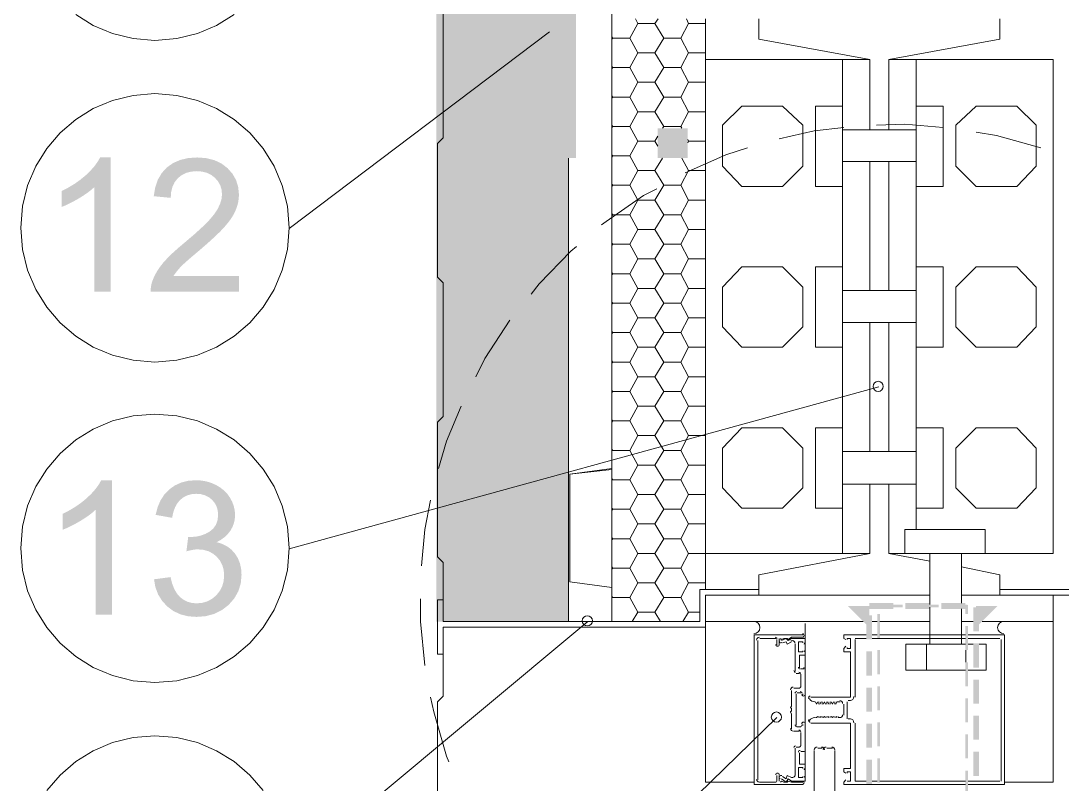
# Model space of a CAD drawing. Header units: millimetres. Extents: x 0 to 5940, y 0 to 8400.
# Drawn here: x 4492.7 to 4882.2, y 7510.9 to 7796.2 of the extents above; entities that cross this region are included whole.
import ezdxf

# ---------------------------------------------------------------- set-up
doc = ezdxf.new("R2010")
doc.units = ezdxf.units.MM
doc.header["$LTSCALE"] = 20
for name, color, linetype in [('1-CORTE-LINEAS', 7, 'Continuous'), ('1-CORTE-RELLENOS', 9, 'Continuous'), ('1-CORTE-ROJO', 1, 'Continuous')]:
    doc.layers.add(name, color=color, linetype=linetype)

msp = doc.modelspace()

# ---------------------------------------------------------------- hatches: boundary and pattern name
at = {"layer": '1-CORTE-RELLENOS'}
h = msp.add_hatch(color=51, dxfattribs=at)
h.dxf.hatch_style = 1
h.paths.add_polyline_path([(4697.58, 8125.49), (4697.58, 7571.7), (4648.05, 7571.7), (4648.05, 8125.49)])
h = msp.add_hatch(color=7, dxfattribs=at)
h.dxf.hatch_style = 1
h.paths.add_polyline_path([(4526.33, 7694.96), (4520.21, 7694.96), (4520.21, 7734.09), (4518.99, 7733.02), (4517.61, 7731.96), (4516.07, 7730.9), (4514.37, 7729.85), (4512.62, 7728.86), (4510.96, 7728), (4509.39, 7727.26), (4507.92, 7726.65), (4507.92, 7732.61), (4510.4, 7733.88), (4512.73, 7735.27), (4514.89, 7736.8), (4516.9, 7738.45), (4518.69, 7740.17), (4520.19, 7741.86), (4521.41, 7743.53), (4522.36, 7745.17), (4526.33, 7745.17)])
h = msp.add_hatch(color=7, dxfattribs=at)
h.dxf.hatch_style = 1
h.paths.add_polyline_path([(4574.32, 7700.86), (4574.32, 7694.96), (4541.25, 7694.96), (4541.27, 7696.05), (4541.4, 7697.12), (4541.63, 7698.17), (4541.97, 7699.2), (4542.69, 7700.9), (4543.6, 7702.57), (4544.7, 7704.23), (4545.99, 7705.87), (4547.55, 7707.56), (4549.4, 7709.38), (4551.57, 7711.34), (4554.04, 7713.42), (4557.78, 7716.6), (4560.87, 7719.43), (4563.3, 7721.9), (4565.06, 7724.01), (4566.31, 7725.93), (4567.21, 7727.81), (4567.75, 7729.63), (4567.93, 7731.39), (4567.76, 7733.16), (4567.27, 7734.78), (4566.44, 7736.25), (4565.28, 7737.57), (4563.88, 7738.65), (4562.29, 7739.43), (4560.49, 7739.89), (4558.5, 7740.05), (4556.4, 7739.88), (4554.51, 7739.39), (4552.84, 7738.56), (4551.39, 7737.4), (4550.23, 7735.95), (4549.41, 7734.24), (4548.91, 7732.28), (4548.75, 7730.07), (4542.41, 7730.68), (4542.96, 7733.99), (4543.96, 7736.89), (4545.41, 7739.37), (4547.31, 7741.43), (4549.61, 7743.06), (4552.27, 7744.23), (4555.29, 7744.94), (4558.67, 7745.17), (4562.06, 7744.92), (4565.08, 7744.16), (4567.74, 7742.91), (4570.02, 7741.15), (4571.88, 7739.04), (4573.2, 7736.7), (4574, 7734.11), (4574.27, 7731.28), (4574.19, 7729.77), (4573.95, 7728.28), (4573.55, 7726.8), (4573, 7725.33), (4572.29, 7723.87), (4571.37, 7722.38), (4570.25, 7720.84), (4568.92, 7719.27), (4567.28, 7717.51), (4565.16, 7715.46), (4562.56, 7713.11), (4559.5, 7710.45), (4556.96, 7708.32), (4554.93, 7706.56), (4553.4, 7705.18), (4552.38, 7704.16), (4551.64, 7703.34), (4550.96, 7702.51), (4550.34, 7701.68), (4549.79, 7700.86)])
h = msp.add_hatch(color=7, dxfattribs=at)
h.dxf.hatch_style = 1
h.paths.add_polyline_path([(4526.75, 7574.31), (4520.63, 7574.31), (4520.63, 7613.45), (4519.42, 7612.37), (4518.04, 7611.31), (4516.5, 7610.25), (4514.79, 7609.2), (4513.04, 7608.21), (4511.38, 7607.35), (4509.81, 7606.61), (4508.34, 7606), (4508.34, 7611.96), (4510.82, 7613.23), (4513.15, 7614.63), (4515.32, 7616.15), (4517.33, 7617.8), (4519.11, 7619.52), (4520.61, 7621.21), (4521.84, 7622.88), (4522.78, 7624.52), (4526.75, 7624.52)])
h = msp.add_hatch(color=7, dxfattribs=at)
h.dxf.hatch_style = 1
h.paths.add_polyline_path([(4542.5, 7587.48), (4548.67, 7588.31), (4549.29, 7585.9), (4550.09, 7583.84), (4551.08, 7582.15), (4552.26, 7580.81), (4553.59, 7579.8), (4555.06, 7579.08), (4556.68, 7578.64), (4558.43, 7578.5), (4560.52, 7578.68), (4562.44, 7579.24), (4564.19, 7580.17), (4565.76, 7581.47), (4567.06, 7583.07), (4567.99, 7584.84), (4568.55, 7586.79), (4568.74, 7588.92), (4568.57, 7590.94), (4568.05, 7592.78), (4567.19, 7594.44), (4565.98, 7595.92), (4564.5, 7597.12), (4562.84, 7597.98), (4560.98, 7598.5), (4558.93, 7598.67), (4558.01, 7598.63), (4556.99, 7598.49), (4555.86, 7598.27), (4554.63, 7597.96), (4555.29, 7603.36), (4555.58, 7603.33), (4555.84, 7603.31), (4556.07, 7603.31), (4556.28, 7603.3), (4558.19, 7603.43), (4560, 7603.81), (4561.72, 7604.45), (4563.34, 7605.34), (4564.71, 7606.49), (4565.69, 7607.93), (4566.28, 7609.64), (4566.48, 7611.63), (4566.33, 7613.26), (4565.9, 7614.74), (4565.18, 7616.07), (4564.16, 7617.25), (4562.95, 7618.21), (4561.57, 7618.9), (4560.03, 7619.31), (4558.32, 7619.45), (4556.6, 7619.31), (4555.02, 7618.89), (4553.59, 7618.18), (4552.31, 7617.19), (4551.23, 7615.92), (4550.37, 7614.38), (4549.72, 7612.56), (4549.28, 7610.47), (4543.11, 7611.57), (4543.86, 7614.48), (4544.97, 7617.04), (4546.42, 7619.25), (4548.23, 7621.11), (4550.36, 7622.6), (4552.72, 7623.67), (4555.32, 7624.31), (4558.15, 7624.52), (4560.15, 7624.41), (4562.06, 7624.08), (4563.9, 7623.53), (4565.65, 7622.76), (4567.28, 7621.79), (4568.71, 7620.67), (4569.93, 7619.4), (4570.94, 7617.96), (4571.76, 7616.42), (4572.34, 7614.83), (4572.7, 7613.2), (4572.82, 7611.52), (4572.71, 7609.92), (4572.37, 7608.41), (4571.82, 7606.98), (4571.05, 7605.62), (4570.07, 7604.36), (4568.88, 7603.23), (4567.5, 7602.24), (4565.93, 7601.37), (4568, 7600.74), (4569.83, 7599.81), (4571.42, 7598.61), (4572.76, 7597.13), (4573.85, 7595.42), (4574.62, 7593.51), (4575.09, 7591.4), (4575.24, 7589.08), (4574.94, 7585.92), (4574.04, 7583.01), (4572.54, 7580.36), (4570.45, 7577.95), (4567.91, 7575.97), (4565.05, 7574.56), (4561.87, 7573.71), (4558.38, 7573.43), (4555.23, 7573.67), (4552.36, 7574.4), (4549.77, 7575.62), (4547.46, 7577.34), (4545.52, 7579.44), (4544.04, 7581.83), (4543.03, 7584.51)])
h = msp.add_hatch(color=7, dxfattribs=at)
h.dxf.hatch_style = 1
h.paths.add_polyline_path([(4809.98, 7577.51), (4801.98, 7577.51), (4809.98, 7569.51)])
h = msp.add_hatch(color=7, dxfattribs=at)
h.dxf.hatch_style = 1
h.paths.add_polyline_path([(4818.98, 7577.01), (4813.48, 7577.01), (4813.48, 7578.01), (4818.98, 7578.01), (4818.98, 7578.61), (4809.98, 7578.61), (4809.98, 7577.51), (4809.98, 7576.41), (4818.98, 7576.41)])
h = msp.add_hatch(color=7, dxfattribs=at)
h.dxf.hatch_style = 1
h.paths.add_polyline_path([(4813.48, 7578.01), (4813.48, 7577.01), (4822.48, 7577.01), (4822.48, 7578.01)])
h = msp.add_hatch(color=7, dxfattribs=at)
h.dxf.hatch_style = 1
h.paths.add_polyline_path([(4826.98, 7577.01), (4826.98, 7578.01), (4832.48, 7578.01), (4832.48, 7578.61), (4823.48, 7578.61), (4823.48, 7576.41), (4832.48, 7576.41), (4832.48, 7577.01)])
h = msp.add_hatch(color=7, dxfattribs=at)
h.dxf.hatch_style = 1
h.paths.add_polyline_path([(4826.98, 7577.01), (4835.98, 7577.01), (4835.98, 7578.01), (4826.98, 7578.01)])
h = msp.add_hatch(color=7, dxfattribs=at)
h.dxf.hatch_style = 1
h.paths.add_polyline_path([(4845.98, 7577.01), (4840.48, 7577.01), (4840.48, 7578.01), (4845.98, 7578.01), (4845.98, 7578.61), (4836.98, 7578.61), (4836.98, 7576.41), (4845.98, 7576.41)])
h = msp.add_hatch(color=7, dxfattribs=at)
h.dxf.hatch_style = 1
h.paths.add_polyline_path([(4846.98, 7577.51), (4846.95, 7577.72), (4846.85, 7577.88), (4846.69, 7577.97), (4846.48, 7578.01), (4840.48, 7578.01), (4840.48, 7577.01), (4845.98, 7577.01), (4845.98, 7574.51), (4846.98, 7574.51)])
h = msp.add_hatch(color=7, dxfattribs=at)
h.dxf.hatch_style = 1
h.paths.add_polyline_path([(4851.08, 7570.61), (4849.98, 7569.51), (4849.98, 7577.01), (4848.88, 7577.01), (4848.88, 7568.01), (4851.08, 7568.01)])
h = msp.add_hatch(color=7, dxfattribs=at)
h.dxf.hatch_style = 1
h.paths.add_polyline_path([(4849.98, 7577.51), (4857.98, 7577.51), (4849.98, 7569.51)])
h = msp.add_hatch(color=7, dxfattribs=at)
h.dxf.hatch_style = 1
h.paths.add_polyline_path([(4809.98, 7569.51), (4808.88, 7570.61), (4808.88, 7565.01), (4811.08, 7565.01), (4811.08, 7574.01), (4809.98, 7574.01)])
h = msp.add_hatch(color=7, dxfattribs=at)
h.dxf.hatch_style = 1
h.paths.add_polyline_path([(4813.98, 7565.51), (4813.98, 7574.51), (4812.98, 7574.51), (4812.98, 7565.51)])
h = msp.add_hatch(color=7, dxfattribs=at)
h.dxf.hatch_style = 1
h.paths.add_polyline_path([(4845.98, 7570.01), (4845.98, 7561.01), (4846.98, 7561.01), (4846.98, 7570.01)])
h = msp.add_hatch(color=7, dxfattribs=at)
h.dxf.hatch_style = 1
h.paths.add_polyline_path([(4851.08, 7563.51), (4848.88, 7563.51), (4848.88, 7554.51), (4851.08, 7554.51)])
h = msp.add_hatch(color=7, dxfattribs=at)
h.dxf.hatch_style = 1
h.paths.add_polyline_path([(4808.88, 7560.51), (4808.88, 7551.51), (4811.08, 7551.51), (4811.08, 7560.51)])
h = msp.add_hatch(color=7, dxfattribs=at)
h.dxf.hatch_style = 1
h.paths.add_polyline_path([(4812.98, 7552.01), (4813.98, 7552.01), (4813.98, 7561.01), (4812.98, 7561.01)])
h = msp.add_hatch(color=7, dxfattribs=at)
h.dxf.hatch_style = 1
h.paths.add_polyline_path([(4846.98, 7556.51), (4845.98, 7556.51), (4845.98, 7547.51), (4846.98, 7547.51)])
h = msp.add_hatch(color=7, dxfattribs=at)
h.dxf.hatch_style = 1
h.paths.add_polyline_path([(4851.08, 7541.01), (4851.08, 7550.01), (4848.88, 7550.01), (4848.88, 7541.01)])
h = msp.add_hatch(color=7, dxfattribs=at)
h.dxf.hatch_style = 1
h.paths.add_polyline_path([(4808.88, 7538.01), (4811.08, 7538.01), (4811.08, 7547.01), (4808.88, 7547.01)])
h = msp.add_hatch(color=7, dxfattribs=at)
h.dxf.hatch_style = 1
h.paths.add_polyline_path([(4813.98, 7538.51), (4813.98, 7547.51), (4812.98, 7547.51), (4812.98, 7538.51)])
h = msp.add_hatch(color=7, dxfattribs=at)
h.dxf.hatch_style = 1
h.paths.add_polyline_path([(4845.98, 7543.01), (4845.98, 7534.01), (4846.98, 7534.01), (4846.98, 7543.01)])
h = msp.add_hatch(color=7, dxfattribs=at)
h.dxf.hatch_style = 1
h.paths.add_polyline_path([(4851.08, 7536.51), (4848.88, 7536.51), (4848.88, 7527.51), (4851.08, 7527.51)])
h = msp.add_hatch(color=7, dxfattribs=at)
h.dxf.hatch_style = 1
h.paths.add_polyline_path([(4808.88, 7524.51), (4811.08, 7524.51), (4811.08, 7533.51), (4808.88, 7533.51)])
h = msp.add_hatch(color=7, dxfattribs=at)
h.dxf.hatch_style = 1
h.paths.add_polyline_path([(4813.98, 7525.01), (4813.98, 7534.01), (4812.98, 7534.01), (4812.98, 7525.01)])
h = msp.add_hatch(color=7, dxfattribs=at)
h.dxf.hatch_style = 1
h.paths.add_polyline_path([(4845.98, 7529.51), (4845.98, 7520.51), (4846.98, 7520.51), (4846.98, 7529.51)])
h = msp.add_hatch(color=7, dxfattribs=at)
h.dxf.hatch_style = 1
h.paths.add_polyline_path([(4851.08, 7523.01), (4848.88, 7523.01), (4848.88, 7514.01), (4851.08, 7514.01)])
h = msp.add_hatch(color=7, dxfattribs=at)
h.dxf.hatch_style = 1
h.paths.add_polyline_path([(4808.88, 7520.01), (4808.88, 7511.01), (4811.08, 7511.01), (4811.08, 7520.01)])
h = msp.add_hatch(color=7, dxfattribs=at)
h.dxf.hatch_style = 1
h.paths.add_polyline_path([(4812.98, 7511.51), (4813.98, 7511.51), (4813.98, 7520.51), (4812.98, 7520.51)])
h = msp.add_hatch(color=7, dxfattribs=at)
h.dxf.hatch_style = 1
h.paths.add_polyline_path([(4846.98, 7516.01), (4845.98, 7516.01), (4845.98, 7507.01), (4846.98, 7507.01)])
at = {"layer": '1-CORTE-ROJO'}
h = msp.add_hatch(color=1, dxfattribs=at)
h.dxf.hatch_style = 1
h.paths.add_polyline_path([(4700.31, 7744.91), (4690.44, 7744.91), (4690.44, 7807.53), (4688.53, 7805.82), (4686.35, 7804.12), (4683.88, 7802.43), (4681.13, 7800.75), (4678.33, 7799.17), (4675.68, 7797.79), (4673.17, 7796.63), (4670.82, 7795.68), (4670.82, 7805.16), (4674.79, 7807.21), (4678.52, 7809.47), (4681.99, 7811.93), (4685.2, 7814.58), (4688.06, 7817.32), (4690.48, 7820.01), (4692.44, 7822.66), (4693.97, 7825.28), (4700.31, 7825.28)])
h = msp.add_hatch(color=1, dxfattribs=at)
h.dxf.hatch_style = 1
h.paths.add_polyline_path([(4730.93, 7756.1), (4742.12, 7756.1), (4742.12, 7744.91), (4730.93, 7744.91)])

# ---------------------------------------------------------------- linework, layer by layer
at = {"layer": '1-CORTE-LINEAS', "color": 7, "lineweight": 15}
for p, q in [((4713.67, 7571.76), (4713.67, 7957.85)), ((4748.81, 7781.75), (4748.81, 7796.97)), ((4768.7, 7789.37), (4768.7, 7796.97)), ((4858.88, 7789.37), (4858.88, 7796.97)), ((4593.03, 7718.66), (4690.44, 7792.15)), ((4768.7, 7789.37), (4810.19, 7781.75)), ((4858.88, 7789.37), (4817.38, 7781.75)), ((4810.19, 7781.75), (4810.19, 7755.5)), ((4817.38, 7781.75), (4817.38, 7755.5)), ((4827.54, 7755.5), (4800.03, 7755.5)), ((4697.58, 7571.76), (4697.58, 7744.91)), ((4827.54, 7743.64), (4800.03, 7743.64)), ((4810.19, 7743.64), (4810.19, 7695.39)), ((4817.38, 7743.64), (4817.38, 7695.39)), ((4827.54, 7695.39), (4800.03, 7695.39)), ((4827.54, 7683.54), (4800.03, 7683.54)), ((4810.19, 7683.54), (4810.19, 7635.26)), ((4817.38, 7683.54), (4817.38, 7635.26)), ((4593.03, 7598.87), (4813.58, 7659.39)), ((4827.54, 7635.26), (4800.03, 7635.26)), ((4827.54, 7623), (4800.03, 7623)), ((4810.19, 7623), (4810.19, 7597.17)), ((4817.38, 7623), (4817.38, 7597.17)), ((4748.81, 7597.17), (4748.81, 7583.63)), ((4768.7, 7589.13), (4810.19, 7597.17)), ((4832.62, 7594.21), (4817.38, 7597.17)), ((4832.62, 7578.01), (4832.62, 7597.17)), ((4844.48, 7578.61), (4844.48, 7597.17)), ((4858.88, 7589.13), (4844.48, 7592.09)), ((4768.7, 7589.13), (4768.7, 7581.51)), ((4858.88, 7589.13), (4858.88, 7581.51)), ((4713.67, 7584.47), (4713.67, 7571.76)), ((4748.81, 7581.51), (4832.62, 7581.51)), ((4748.81, 7581.51), (4748.81, 7569.65)), ((4844.48, 7581.51), (4886.81, 7581.51)), ((4832.62, 7563.3), (4832.62, 7577.01)), ((4844.48, 7563.3), (4844.48, 7576.41)), ((4593.03, 7478.64), (4704.78, 7571.76)), ((4650.59, 7571.76), (4697.58, 7571.76)), ((4697.58, 7571.76), (4746.69, 7571.76)), ((4748.81, 7571.76), (4807.72, 7571.76)), ((4811.08, 7571.76), (4812.98, 7571.76)), ((4813.98, 7571.76), (4832.62, 7571.76)), ((4844.48, 7571.76), (4848.88, 7571.76)), ((4650.59, 7569.65), (4748.81, 7569.65)), ((4845.98, 7563.3), (4823.74, 7563.3)), ((4831.36, 7553.56), (4831.36, 7563.3)), ((4846.17, 7556.51), (4846.17, 7561.01)), ((4848.88, 7563.3), (4846.98, 7563.3)), ((4853.79, 7563.3), (4851.08, 7563.3)), ((4593.03, 7358.83), (4775.48, 7535.78))]:
    msp.add_line(p, q, dxfattribs=at)
at = {"layer": '1-CORTE-LINEAS', "color": 7, "lineweight": 5}
for p, q in [((4720.44, 7789.78), (4723.4, 7795.29)), ((4723.4, 7795.29), (4722.56, 7796.97)), ((4723.4, 7795.29), (4729.75, 7795.29)), ((4729.75, 7795.29), (4731.02, 7796.97)), ((4733.14, 7789.78), (4729.75, 7795.29)), ((4739.5, 7789.78), (4742.46, 7795.29)), ((4742.46, 7795.29), (4741.61, 7796.97)), ((4742.46, 7795.29), (4748.81, 7795.29)), ((4714.09, 7789.78), (4713.67, 7790.21)), ((4713.67, 7789.37), (4714.09, 7789.78)), ((4714.09, 7789.78), (4720.44, 7789.78)), ((4723.4, 7784.28), (4720.44, 7789.78)), ((4729.75, 7784.28), (4733.14, 7789.78)), ((4733.14, 7789.78), (4739.5, 7789.78)), ((4742.46, 7784.28), (4739.5, 7789.78)), ((4720.44, 7778.78), (4723.4, 7784.28)), ((4723.4, 7784.28), (4729.75, 7784.28)), ((4733.14, 7778.78), (4729.75, 7784.28)), ((4739.5, 7778.78), (4742.46, 7784.28)), ((4742.46, 7784.28), (4748.81, 7784.28)), ((4800.03, 7781.75), (4800.03, 7597.17)), ((4827.54, 7781.75), (4827.54, 7606.06)), ((4714.09, 7778.78), (4713.67, 7779.2)), ((4713.67, 7778.36), (4714.09, 7778.78)), ((4714.09, 7778.78), (4720.44, 7778.78)), ((4723.4, 7773.27), (4720.44, 7778.78)), ((4729.75, 7773.27), (4733.14, 7778.78)), ((4733.14, 7778.78), (4739.5, 7778.78)), ((4742.46, 7773.27), (4739.5, 7778.78)), ((4720.44, 7767.77), (4723.4, 7773.27)), ((4723.4, 7773.27), (4729.75, 7773.27)), ((4733.14, 7767.77), (4729.75, 7773.27)), ((4739.5, 7767.77), (4742.46, 7773.27)), ((4742.46, 7773.27), (4748.81, 7773.27)), ((4714.09, 7767.77), (4713.67, 7768.2)), ((4713.67, 7767.35), (4714.09, 7767.77)), ((4714.09, 7767.77), (4720.44, 7767.77)), ((4723.4, 7762.26), (4720.44, 7767.77)), ((4729.75, 7762.26), (4733.14, 7767.77)), ((4733.14, 7767.77), (4739.5, 7767.77)), ((4742.46, 7762.26), (4739.5, 7767.77)), ((4720.44, 7756.76), (4723.4, 7762.26)), ((4723.4, 7762.26), (4729.75, 7762.26)), ((4733.14, 7756.76), (4729.75, 7762.26)), ((4739.5, 7756.76), (4742.46, 7762.26)), ((4742.46, 7762.26), (4748.81, 7762.26)), ((4714.09, 7756.76), (4713.67, 7757.19)), ((4713.67, 7756.34), (4714.09, 7756.76)), ((4714.09, 7756.76), (4720.44, 7756.76)), ((4723.4, 7751.27), (4720.44, 7756.76)), ((4732.74, 7756.1), (4733.14, 7756.76)), ((4733.14, 7756.76), (4739.5, 7756.76)), ((4739.85, 7756.1), (4739.5, 7756.76)), ((4720.44, 7745.75), (4723.4, 7751.27)), ((4723.4, 7751.27), (4729.75, 7751.27)), ((4729.75, 7751.27), (4730.93, 7753.17)), ((4730.93, 7749.35), (4729.75, 7751.27)), ((4742.46, 7751.27), (4742.12, 7751.9)), ((4742.12, 7750.63), (4742.46, 7751.27)), ((4742.46, 7751.27), (4748.81, 7751.27)), ((4714.09, 7745.75), (4713.67, 7746.18)), ((4713.67, 7745.34), (4714.09, 7745.75)), ((4714.09, 7745.75), (4720.44, 7745.75)), ((4723.4, 7740.25), (4720.44, 7745.75)), ((4729.75, 7740.25), (4732.63, 7744.91)), ((4742.46, 7740.25), (4739.95, 7744.91)), ((4720.44, 7734.76), (4723.4, 7740.25)), ((4723.4, 7740.25), (4729.75, 7740.25)), ((4733.14, 7734.76), (4729.75, 7740.25)), ((4739.5, 7734.76), (4742.46, 7740.25)), ((4742.46, 7740.25), (4748.81, 7740.25)), ((4714.09, 7734.76), (4713.67, 7735.17)), ((4713.67, 7734.33), (4714.09, 7734.76)), ((4714.09, 7734.76), (4720.44, 7734.76)), ((4723.4, 7729.24), (4720.44, 7734.76)), ((4729.75, 7729.24), (4733.14, 7734.76)), ((4733.14, 7734.76), (4739.5, 7734.76)), ((4742.46, 7729.24), (4739.5, 7734.76)), ((4720.44, 7723.75), (4723.4, 7729.24)), ((4723.4, 7729.24), (4729.75, 7729.24)), ((4733.14, 7723.75), (4729.75, 7729.24)), ((4739.5, 7723.75), (4742.46, 7729.24)), ((4742.46, 7729.24), (4748.81, 7729.24)), ((4714.09, 7723.75), (4713.67, 7724.17)), ((4713.67, 7723.32), (4714.09, 7723.75)), ((4714.09, 7723.75), (4720.44, 7723.75)), ((4723.4, 7718.25), (4720.44, 7723.75)), ((4729.75, 7718.25), (4733.14, 7723.75)), ((4733.14, 7723.75), (4739.5, 7723.75)), ((4742.46, 7718.25), (4739.5, 7723.75)), ((4720.44, 7712.74), (4723.4, 7718.25)), ((4723.4, 7718.25), (4729.75, 7718.25)), ((4733.14, 7712.74), (4729.75, 7718.25)), ((4739.5, 7712.74), (4742.46, 7718.25)), ((4742.46, 7718.25), (4748.81, 7718.25)), ((4714.09, 7712.74), (4713.67, 7713.16)), ((4713.67, 7712.31), (4714.09, 7712.74)), ((4714.09, 7712.74), (4720.44, 7712.74)), ((4723.4, 7707.24), (4720.44, 7712.74)), ((4729.75, 7707.24), (4733.14, 7712.74)), ((4733.14, 7712.74), (4739.5, 7712.74)), ((4742.46, 7707.24), (4739.5, 7712.74)), ((4720.44, 7701.73), (4723.4, 7707.24)), ((4723.4, 7707.24), (4729.75, 7707.24)), ((4733.14, 7701.73), (4729.75, 7707.24)), ((4739.5, 7701.73), (4742.46, 7707.24)), ((4742.46, 7707.24), (4748.81, 7707.24)), ((4714.09, 7701.73), (4713.67, 7702.15)), ((4713.67, 7701.31), (4714.09, 7701.73)), ((4714.09, 7701.73), (4720.44, 7701.73)), ((4723.4, 7696.23), (4720.44, 7701.73)), ((4729.75, 7696.23), (4733.14, 7701.73)), ((4733.14, 7701.73), (4739.5, 7701.73)), ((4742.46, 7696.23), (4739.5, 7701.73)), ((4720.44, 7690.73), (4723.4, 7696.23)), ((4723.4, 7696.23), (4729.75, 7696.23)), ((4733.14, 7690.73), (4729.75, 7696.23)), ((4739.5, 7690.73), (4742.46, 7696.23)), ((4742.46, 7696.23), (4748.81, 7696.23)), ((4714.09, 7690.73), (4713.67, 7691.14)), ((4713.67, 7690.3), (4714.09, 7690.73)), ((4714.09, 7690.73), (4720.44, 7690.73)), ((4723.4, 7685.22), (4720.44, 7690.73)), ((4729.75, 7685.22), (4733.14, 7690.73)), ((4733.14, 7690.73), (4739.5, 7690.73)), ((4742.46, 7685.22), (4739.5, 7690.73)), ((4720.44, 7679.72), (4723.4, 7685.22)), ((4723.4, 7685.22), (4729.75, 7685.22)), ((4733.14, 7679.72), (4729.75, 7685.22)), ((4739.5, 7679.72), (4742.46, 7685.22)), ((4742.46, 7685.22), (4748.81, 7685.22)), ((4714.09, 7679.72), (4713.67, 7680.15)), ((4713.67, 7679.29), (4714.09, 7679.72)), ((4714.09, 7679.72), (4720.44, 7679.72)), ((4723.4, 7674.22), (4720.44, 7679.72)), ((4729.75, 7674.22), (4733.14, 7679.72)), ((4733.14, 7679.72), (4739.5, 7679.72)), ((4742.46, 7674.22), (4739.5, 7679.72)), ((4720.44, 7668.71), (4723.4, 7674.22)), ((4723.4, 7674.22), (4729.75, 7674.22)), ((4733.14, 7668.71), (4729.75, 7674.22)), ((4739.5, 7668.71), (4742.46, 7674.22)), ((4742.46, 7674.22), (4748.81, 7674.22)), ((4714.09, 7668.71), (4713.67, 7669.13)), ((4713.67, 7668.29), (4714.09, 7668.71)), ((4714.09, 7668.71), (4720.44, 7668.71)), ((4723.4, 7663.21), (4720.44, 7668.71)), ((4729.75, 7663.21), (4733.14, 7668.71)), ((4733.14, 7668.71), (4739.5, 7668.71)), ((4742.46, 7663.21), (4739.5, 7668.71)), ((4720.44, 7657.71), (4723.4, 7663.21)), ((4723.4, 7663.21), (4729.75, 7663.21)), ((4733.14, 7657.71), (4729.75, 7663.21)), ((4739.5, 7657.71), (4742.46, 7663.21)), ((4742.46, 7663.21), (4748.81, 7663.21)), ((4714.09, 7657.71), (4713.67, 7658.12)), ((4713.67, 7657.28), (4714.09, 7657.71)), ((4714.09, 7657.71), (4720.44, 7657.71)), ((4723.4, 7652.2), (4720.44, 7657.71)), ((4729.75, 7652.2), (4733.14, 7657.71)), ((4733.14, 7657.71), (4739.5, 7657.71)), ((4742.46, 7652.2), (4739.5, 7657.71)), ((4720.44, 7646.7), (4723.4, 7652.2)), ((4723.4, 7652.2), (4729.75, 7652.2)), ((4733.14, 7646.7), (4729.75, 7652.2)), ((4739.5, 7646.7), (4742.46, 7652.2)), ((4742.46, 7652.2), (4748.81, 7652.2)), ((4714.09, 7646.7), (4713.67, 7647.13)), ((4713.67, 7646.27), (4714.09, 7646.7)), ((4714.09, 7646.7), (4720.44, 7646.7)), ((4723.4, 7641.2), (4720.44, 7646.7)), ((4729.75, 7641.2), (4733.14, 7646.7)), ((4733.14, 7646.7), (4739.5, 7646.7)), ((4742.46, 7641.2), (4739.5, 7646.7)), ((4720.44, 7635.69), (4723.4, 7641.2)), ((4723.4, 7641.2), (4729.75, 7641.2)), ((4733.14, 7635.69), (4729.75, 7641.2)), ((4739.5, 7635.69), (4742.46, 7641.2)), ((4742.46, 7641.2), (4748.81, 7641.2)), ((4714.09, 7635.69), (4713.67, 7636.12)), ((4713.67, 7635.69), (4714.09, 7635.69)), ((4714.09, 7635.69), (4720.44, 7635.69)), ((4723.4, 7630.19), (4720.44, 7635.69)), ((4729.75, 7630.19), (4733.14, 7635.69)), ((4733.14, 7635.69), (4739.5, 7635.69)), ((4742.46, 7630.19), (4739.5, 7635.69)), ((4720.44, 7624.68), (4723.4, 7630.19)), ((4723.4, 7630.19), (4729.75, 7630.19)), ((4733.14, 7624.68), (4729.75, 7630.19)), ((4739.5, 7624.68), (4742.46, 7630.19)), ((4742.46, 7630.19), (4748.81, 7630.19)), ((4714.09, 7624.68), (4713.67, 7625.11)), ((4713.67, 7624.68), (4714.09, 7624.68)), ((4714.09, 7624.68), (4720.44, 7624.68)), ((4723.4, 7619.18), (4720.44, 7624.68)), ((4729.75, 7619.18), (4733.14, 7624.68)), ((4733.14, 7624.68), (4739.5, 7624.68)), ((4742.46, 7619.18), (4739.5, 7624.68)), ((4720.44, 7613.68), (4723.4, 7619.18)), ((4723.4, 7619.18), (4729.75, 7619.18)), ((4733.14, 7613.68), (4729.75, 7619.18)), ((4739.5, 7613.68), (4742.46, 7619.18)), ((4742.46, 7619.18), (4748.81, 7619.18)), ((4714.09, 7613.68), (4713.67, 7614.1)), ((4713.67, 7613.26), (4714.09, 7613.68)), ((4714.09, 7613.68), (4720.44, 7613.68)), ((4723.4, 7608.17), (4720.44, 7613.68)), ((4729.75, 7608.17), (4733.14, 7613.68)), ((4733.14, 7613.68), (4739.5, 7613.68)), ((4742.46, 7608.17), (4739.5, 7613.68)), ((4720.44, 7602.67), (4723.4, 7608.17)), ((4723.4, 7608.17), (4729.75, 7608.17)), ((4733.14, 7602.67), (4729.75, 7608.17)), ((4739.5, 7602.67), (4742.46, 7608.17)), ((4742.46, 7608.17), (4748.81, 7608.17)), ((4714.09, 7602.67), (4713.67, 7603.1)), ((4713.67, 7602.25), (4714.09, 7602.67)), ((4714.09, 7602.67), (4720.44, 7602.67)), ((4723.4, 7597.17), (4720.44, 7602.67)), ((4729.75, 7597.17), (4733.14, 7602.67)), ((4733.14, 7602.67), (4739.5, 7602.67)), ((4742.46, 7597.17), (4739.5, 7602.67)), ((4720.44, 7591.66), (4723.4, 7597.17)), ((4723.4, 7597.17), (4729.75, 7597.17)), ((4733.14, 7591.66), (4729.75, 7597.17)), ((4739.5, 7591.66), (4742.46, 7597.17)), ((4742.46, 7597.17), (4748.81, 7597.17)), ((4810.19, 7597.17), (4748.81, 7597.17)), ((4714.09, 7591.66), (4713.67, 7592.09)), ((4713.67, 7591.25), (4714.09, 7591.66)), ((4714.09, 7591.66), (4720.44, 7591.66)), ((4723.4, 7586.16), (4720.44, 7591.66)), ((4729.75, 7586.16), (4733.14, 7591.66)), ((4733.14, 7591.66), (4739.5, 7591.66)), ((4742.46, 7586.16), (4739.5, 7591.66)), ((4720.44, 7580.67), (4723.4, 7586.16)), ((4723.4, 7586.16), (4729.75, 7586.16)), ((4733.14, 7580.67), (4729.75, 7586.16)), ((4739.5, 7580.67), (4742.46, 7586.16)), ((4742.46, 7586.16), (4748.81, 7586.16)), ((4714.09, 7580.67), (4713.67, 7581.08)), ((4713.67, 7580.67), (4714.09, 7580.67)), ((4714.09, 7580.67), (4720.44, 7580.67)), ((4723.4, 7575.15), (4720.44, 7580.67)), ((4729.75, 7575.15), (4733.14, 7580.67)), ((4733.14, 7580.67), (4739.5, 7580.67)), ((4742.46, 7575.15), (4739.5, 7580.67)), ((4721.29, 7571.76), (4723.4, 7575.15)), ((4723.4, 7575.15), (4729.75, 7575.15)), ((4731.88, 7571.76), (4729.75, 7575.15)), ((4740.34, 7571.76), (4742.46, 7575.15)), ((4742.46, 7575.15), (4746.69, 7575.15)), ((4650.59, 7569.65), (4650.59, 7543.83))]:
    msp.add_line(p, q, dxfattribs=at)
at = {"layer": '1-CORTE-LINEAS', "color": 7, "lineweight": 9}
for p, q in [((4755.15, 7757.19), (4762.36, 7764.38)), ((4762.36, 7764.38), (4777.59, 7764.38)), ((4785.21, 7757.19), (4777.59, 7764.38)), ((4842.37, 7757.19), (4849.99, 7764.38)), ((4865.23, 7764.38), (4849.99, 7764.38)), ((4872.42, 7757.19), (4865.23, 7764.38)), ((4755.15, 7741.95), (4755.15, 7757.19)), ((4785.21, 7757.19), (4785.21, 7741.95)), ((4842.37, 7757.19), (4842.37, 7741.95)), ((4872.42, 7741.95), (4872.42, 7757.19)), ((4755.15, 7741.95), (4762.36, 7734.33)), ((4785.21, 7741.95), (4777.59, 7734.33)), ((4842.37, 7741.95), (4849.99, 7734.33)), ((4872.42, 7741.95), (4865.23, 7734.33)), ((4777.59, 7734.33), (4762.36, 7734.33)), ((4849.99, 7734.33), (4865.23, 7734.33)), ((4755.15, 7696.65), (4762.36, 7704.27)), ((4762.36, 7704.27), (4777.59, 7704.27)), ((4785.21, 7696.65), (4777.59, 7704.27)), ((4842.37, 7696.65), (4849.99, 7704.27)), ((4865.23, 7704.27), (4849.99, 7704.27)), ((4872.42, 7696.65), (4865.23, 7704.27)), ((4755.15, 7681.84), (4755.15, 7696.65)), ((4785.21, 7696.65), (4785.21, 7681.84)), ((4842.37, 7696.65), (4842.37, 7681.84)), ((4872.42, 7681.84), (4872.42, 7696.65)), ((4755.15, 7681.84), (4762.36, 7674.22)), ((4785.21, 7681.84), (4777.59, 7674.22)), ((4842.37, 7681.84), (4849.99, 7674.22)), ((4872.42, 7681.84), (4865.23, 7674.22)), ((4777.59, 7674.22), (4762.36, 7674.22)), ((4849.99, 7674.22), (4865.23, 7674.22)), ((4755.15, 7636.54), (4762.36, 7644.16)), ((4777.59, 7644.16), (4762.36, 7644.16)), ((4785.21, 7636.54), (4777.59, 7644.16)), ((4842.37, 7636.54), (4849.99, 7644.16)), ((4849.99, 7644.16), (4865.23, 7644.16)), ((4872.42, 7636.54), (4865.23, 7644.16)), ((4755.15, 7636.54), (4755.15, 7621.72)), ((4785.21, 7621.72), (4785.21, 7636.54)), ((4842.37, 7621.72), (4842.37, 7636.54)), ((4872.42, 7636.54), (4872.42, 7621.72)), ((4755.15, 7621.72), (4762.36, 7614.1)), ((4785.21, 7621.72), (4777.59, 7614.1)), ((4842.37, 7621.72), (4849.99, 7614.1)), ((4872.42, 7621.72), (4865.23, 7614.1)), ((4762.36, 7614.1), (4777.59, 7614.1)), ((4865.23, 7614.1), (4849.99, 7614.1))]:
    msp.add_line(p, q, dxfattribs=at)
at = {"layer": '1-CORTE-LINEAS', "color": 7, "lineweight": 13}
for p, q in [((4786.06, 7570.92), (4786.06, 7512.08)), ((4785.21, 7566.69), (4767, 7566.69)), ((4768.28, 7512.51), (4768.28, 7564.57)), ((4769.12, 7565.42), (4775.05, 7565.42)), ((4775.48, 7565), (4775.48, 7562.87)), ((4776.32, 7562.87), (4776.32, 7565.42)), ((4804.69, 7565.42), (4808.88, 7565.42)), ((4804.69, 7543.4), (4804.69, 7565)), ((4812.98, 7566.69), (4811.08, 7566.69)), ((4811.08, 7565.42), (4845.98, 7565.42)), ((4845.98, 7566.69), (4813.98, 7566.69)), ((4846.98, 7565.42), (4858.88, 7565.42)), ((4859.29, 7565), (4859.29, 7512.08)), ((4782.24, 7563.3), (4782.24, 7553.15)), ((4782.67, 7552.29), (4783.94, 7552.29)), ((4785.63, 7553.99), (4784.37, 7553.99)), ((4784.37, 7551.88), (4784.37, 7547.22)), ((4786.06, 7544.26), (4786.06, 7553.56)), ((4783.94, 7546.79), (4781.83, 7546.79)), ((4782.67, 7532.82), (4782.67, 7544.67)), ((4783.1, 7545.1), (4784.37, 7545.1)), ((4785.21, 7544.67), (4785.21, 7544.26)), ((4790.29, 7540.87), (4789.86, 7541.71)), ((4790.29, 7540.87), (4790.72, 7541.71)), ((4791.15, 7541.71), (4791.15, 7540.87)), ((4791.56, 7540.87), (4791.99, 7541.71)), ((4792.41, 7541.71), (4792.41, 7540.87)), ((4792.83, 7540.87), (4793.25, 7541.71)), ((4793.25, 7541.71), (4793.68, 7540.87)), ((4794.11, 7540.87), (4794.11, 7541.71)), ((4794.52, 7541.71), (4794.95, 7540.87)), ((4795.38, 7540.87), (4795.38, 7541.71)), ((4795.79, 7541.71), (4796.22, 7540.87)), ((4796.22, 7540.87), (4796.64, 7541.71)), ((4797.07, 7541.71), (4797.07, 7540.87)), ((4800.45, 7540.87), (4800.45, 7536.64)), ((4801.73, 7535.37), (4801.73, 7541.71)), ((4802.14, 7542.14), (4803, 7542.14)), ((4791.15, 7535.78), (4791.15, 7536.21)), ((4791.56, 7535.78), (4791.99, 7536.21)), ((4792.41, 7535.78), (4792.41, 7536.21)), ((4794.11, 7536.21), (4794.11, 7535.78)), ((4794.52, 7536.21), (4794.95, 7535.78)), ((4795.38, 7536.21), (4795.38, 7535.78)), ((4797.07, 7535.78), (4797.07, 7536.21)), ((4797.48, 7535.78), (4797.91, 7536.21)), ((4784.37, 7532.39), (4783.1, 7532.39)), ((4785.21, 7533.25), (4785.21, 7532.82)), ((4786.06, 7523.5), (4786.06, 7533.25)), ((4803, 7535.37), (4802.14, 7535.37)), ((4781.83, 7530.71), (4783.94, 7530.71)), ((4784.37, 7530.28), (4784.37, 7525.2)), ((4783.94, 7524.79), (4782.67, 7524.79)), ((4782.24, 7524.36), (4782.24, 7514.2)), ((4784.37, 7523.09), (4785.63, 7523.09)), ((4789.45, 7294.01), (4789.45, 7523.5)), ((4790.72, 7524.36), (4792.41, 7524.36)), ((4794.11, 7524.36), (4796.22, 7524.36)), ((4797.07, 7294.01), (4797.07, 7523.5)), ((4775.48, 7514.2), (4775.48, 7512.08)), ((4776.32, 7514.2), (4776.32, 7512.08)), ((4775.05, 7511.65), (4769.12, 7511.65)), ((4811.08, 7512.08), (4812.98, 7512.08)), ((4813.98, 7512.08), (4845.98, 7512.08)), ((4846.98, 7512.08), (4858.88, 7512.08))]:
    msp.add_line(p, q, dxfattribs=at)
at = {"layer": '1-CORTE-LINEAS', "color": 7, "lineweight": 15}
for points in [[(4650.59, 7571.76), (4650.59, 7593.78), (4648.48, 7595.89), (4648.48, 7646.27), (4650.59, 7648.4), (4650.59, 7698.35), (4648.48, 7700.46), (4648.48, 7750.41), (4650.59, 7752.53), (4650.59, 7802.49), (4648.48, 7804.59), (4648.48, 7854.55), (4650.59, 7856.67), (4650.59, 7896.04)], [(4800.03, 7734.33), (4789.86, 7734.33), (4789.86, 7764.38), (4800.03, 7764.38)], [(4827.54, 7734.33), (4837.71, 7734.33), (4837.71, 7764.38), (4827.54, 7764.38)], [(4800.45, 7756.34), (4789.45, 7755.07), (4776.32, 7752.11)], [(4837.71, 7756.34), (4823.31, 7757.62), (4812.73, 7757.19)], [(4874.12, 7748.72), (4857.61, 7753.37), (4849.99, 7754.64)], [(4764.47, 7748.72), (4756.42, 7746.18), (4741.19, 7739.41)], [(4730.61, 7733.47), (4725.52, 7730.94), (4711.55, 7721.21), (4709.86, 7719.93)], [(4700.54, 7711.9), (4698.43, 7710.2), (4686.58, 7697.92), (4683.62, 7694.12)], [(4800.03, 7674.22), (4789.86, 7674.22), (4789.86, 7704.27), (4800.03, 7704.27)], [(4827.54, 7674.22), (4837.71, 7674.22), (4837.71, 7704.27), (4827.54, 7704.27)], [(4675.57, 7684.38), (4666.25, 7669.98), (4662.86, 7663.21)], [(4815.27, 7659.61), (4815.12, 7660.35), (4814.71, 7660.96), (4814.11, 7661.36), (4813.36, 7661.51), (4812.62, 7661.36), (4812.02, 7660.96), (4811.61, 7660.35), (4811.46, 7659.61), (4811.61, 7658.87), (4812.02, 7658.26), (4812.62, 7657.86), (4813.36, 7657.71), (4814.11, 7657.86), (4814.71, 7658.26), (4815.12, 7658.87), (4815.27, 7659.61)], [(4657.37, 7652.2), (4651.87, 7639.08), (4648.91, 7628.92)], [(4713.67, 7628.5), (4713.67, 7641.62), (4713.67, 7628.92)], [(4800.03, 7644.16), (4789.86, 7644.16), (4789.86, 7614.1), (4800.03, 7614.1)], [(4827.54, 7644.16), (4837.71, 7644.16), (4837.71, 7614.1), (4827.54, 7614.1)], [(4713.67, 7628.5), (4698, 7626.8), (4713.67, 7628.92)], [(4698, 7586.59), (4698, 7626.8), (4698, 7586.59)], [(4645.94, 7617.06), (4643.82, 7606.06), (4642.55, 7592.52)], [(4823.31, 7597.17), (4823.31, 7606.06), (4853.36, 7606.06), (4853.36, 7597.17)], [(4698, 7586.59), (4713.67, 7584.47), (4713.67, 7571.76)], [(4746.69, 7571.76), (4746.69, 7583.63), (4768.7, 7583.63)], [(4858.88, 7583.63), (4888.93, 7583.63), (4888.93, 7571.76)], [(4642.13, 7580.24), (4642.13, 7571.76), (4643.82, 7555.25)], [(4648.48, 7569.65), (4648.48, 7579.81), (4650.59, 7579.81)], [(4852.23, 7571.76), (4878.77, 7571.76), (4878.77, 7581.51)], [(4706.48, 7571.98), (4706.33, 7572.72), (4705.92, 7573.33), (4705.31, 7573.74), (4704.56, 7573.89), (4703.82, 7573.74), (4703.22, 7573.33), (4702.81, 7572.72), (4702.66, 7571.98), (4702.81, 7571.24), (4703.22, 7570.63), (4703.82, 7570.23), (4704.56, 7570.08), (4705.31, 7570.23), (4705.92, 7570.63), (4706.33, 7571.24), (4706.48, 7571.98)], [(4766.8, 7567.12), (4767.7, 7567.3), (4768.44, 7567.8), (4768.94, 7568.53), (4769.12, 7569.43), (4768.94, 7570.34), (4768.44, 7571.08), (4767.7, 7571.58), (4766.8, 7571.76)], [(4860.35, 7571.76), (4859.45, 7571.58), (4858.71, 7571.08), (4858.2, 7570.34), (4858.02, 7569.43), (4858.2, 7568.53), (4858.71, 7567.8), (4859.45, 7567.3), (4860.35, 7567.12)], [(4648.48, 7569.65), (4648.48, 7559.5), (4650.59, 7559.5)], [(4823.74, 7563.3), (4823.74, 7553.56), (4845.98, 7553.56)], [(4846.98, 7553.56), (4853.79, 7553.56), (4853.79, 7563.3)], [(4645.94, 7543.4), (4647.21, 7537.91), (4651.87, 7521.4), (4652.71, 7519.27)], [(4777.17, 7536), (4777.02, 7536.74), (4776.61, 7537.35), (4776.01, 7537.75), (4775.27, 7537.9), (4774.52, 7537.75), (4773.91, 7537.35), (4773.51, 7536.74), (4773.36, 7536), (4773.51, 7535.26), (4773.91, 7534.65), (4774.52, 7534.24), (4775.27, 7534.09), (4776.01, 7534.24), (4776.61, 7534.65), (4777.02, 7535.26), (4777.17, 7536)]]:
    msp.add_lwpolyline(points, dxfattribs=at)
at = {"layer": '1-CORTE-LINEAS', "color": 7, "lineweight": 9}
for points in [[(4513.23, 7798.62), (4519.8, 7794.54), (4527, 7791.5), (4534.72, 7789.6), (4542.85, 7788.94), (4550.99, 7789.6), (4558.71, 7791.5), (4565.91, 7794.54), (4572.49, 7798.62)], [(4593.03, 7718.88), (4592.37, 7727.02), (4590.47, 7734.73), (4587.43, 7741.93), (4583.35, 7748.5), (4578.33, 7754.35), (4572.49, 7759.36), (4565.91, 7763.44), (4558.71, 7766.48), (4550.99, 7768.39), (4542.85, 7769.04), (4534.72, 7768.39), (4527, 7766.48), (4519.8, 7763.44), (4513.23, 7759.36), (4507.39, 7754.35), (4502.37, 7748.5), (4498.29, 7741.93), (4495.25, 7734.73), (4493.35, 7727.02), (4492.69, 7718.88), (4493.35, 7710.74), (4495.25, 7703.02), (4498.29, 7695.82), (4502.37, 7689.25), (4507.39, 7683.4), (4513.23, 7678.39), (4519.8, 7674.31), (4527, 7671.27), (4534.72, 7669.36), (4542.85, 7668.71), (4550.99, 7669.36), (4558.71, 7671.27), (4565.91, 7674.31), (4572.49, 7678.39), (4578.33, 7683.4), (4583.35, 7689.25), (4587.43, 7695.82), (4590.47, 7703.02), (4592.37, 7710.74), (4593.03, 7718.88)], [(4593.03, 7599.08), (4592.37, 7607.21), (4590.47, 7614.93), (4587.43, 7622.13), (4583.35, 7628.7), (4578.33, 7634.54), (4572.49, 7639.56), (4565.91, 7643.64), (4558.71, 7646.68), (4550.99, 7648.58), (4542.85, 7649.24), (4534.72, 7648.58), (4527, 7646.68), (4519.8, 7643.64), (4513.23, 7639.56), (4507.39, 7634.54), (4502.37, 7628.7), (4498.29, 7622.13), (4495.25, 7614.93), (4493.35, 7607.21), (4492.69, 7599.08), (4493.35, 7590.94), (4495.25, 7583.22), (4498.29, 7576.02), (4502.37, 7569.45), (4507.39, 7563.6), (4513.23, 7558.59), (4519.8, 7554.51), (4527, 7551.47), (4534.72, 7549.57), (4542.85, 7548.92), (4550.99, 7549.57), (4558.71, 7551.47), (4565.91, 7554.51), (4572.49, 7558.59), (4578.33, 7563.6), (4583.35, 7569.45), (4587.43, 7576.02), (4590.47, 7583.22), (4592.37, 7590.94), (4593.03, 7599.08)], [(4583.35, 7508.48), (4578.33, 7514.32), (4572.49, 7519.34), (4565.91, 7523.42), (4558.71, 7526.46), (4550.99, 7528.36), (4542.85, 7529.02), (4534.72, 7528.36), (4527, 7526.46), (4519.8, 7523.42), (4513.23, 7519.34), (4507.39, 7514.32), (4502.37, 7508.48)]]:
    msp.add_lwpolyline(points, dxfattribs=at)
at = {"layer": '1-CORTE-LINEAS', "color": 7, "lineweight": 5}
for points in [[(4810.19, 7781.75), (4748.81, 7781.75), (4748.81, 7597.17)], [(4817.38, 7781.75), (4878.77, 7781.75), (4878.77, 7597.17), (4817.38, 7597.17)], [(4748.81, 7571.76), (4748.81, 7511.65), (4767, 7511.65)], [(4860.57, 7511.65), (4878.77, 7511.65), (4878.77, 7571.76)], [(4648.48, 7294.01), (4648.48, 7333.43), (4650.59, 7335.56), (4650.59, 7385.51), (4648.48, 7387.62), (4648.48, 7437.57), (4650.59, 7439.69), (4650.59, 7489.65), (4648.48, 7491.75), (4648.48, 7541.71), (4650.59, 7543.83)]]:
    msp.add_lwpolyline(points, dxfattribs=at)
at = {"layer": '1-CORTE-LINEAS', "color": 7, "lineweight": 13}
for points in [[(4767, 7566.69), (4767, 7510.81), (4785.21, 7510.81)], [(4768.92, 7565.84), (4768.5, 7565.76), (4768.17, 7565.53), (4767.94, 7565.2), (4767.86, 7564.79)], [(4775.48, 7565.2), (4775.43, 7565.45), (4775.29, 7565.65), (4775.09, 7565.79), (4774.84, 7565.84)], [(4776.63, 7564.91), (4776.45, 7564.75), (4776.34, 7564.53), (4776.32, 7564.28), (4776.4, 7564.05), (4776.57, 7563.86), (4776.79, 7563.75), (4777.03, 7563.73), (4777.27, 7563.81)], [(4776.75, 7565.42), (4777.17, 7565), (4778.01, 7565.42), (4779.28, 7565.42), (4779.71, 7565), (4780.98, 7565.84), (4785.21, 7565.84)], [(4785.63, 7563.3), (4786.06, 7564.14), (4786.06, 7565.42), (4780.98, 7565.42), (4779.71, 7564.57), (4778.87, 7565.42), (4777.17, 7564.57)], [(4777.59, 7563.73), (4778.87, 7564.14), (4779.28, 7563.3), (4780.98, 7564.14)], [(4782.24, 7563.51), (4782.21, 7563.79), (4782.11, 7564.04), (4781.94, 7564.26), (4781.72, 7564.43), (4781.46, 7564.54), (4781.19, 7564.58), (4780.92, 7564.54), (4780.66, 7564.43)], [(4785.21, 7563.73), (4785.21, 7564.14), (4783.53, 7564.14), (4783.53, 7560.34), (4785.21, 7560.34), (4785.21, 7560.77)], [(4785, 7565.84), (4785.25, 7565.89), (4785.45, 7566.03), (4785.58, 7566.23), (4785.63, 7566.47), (4785.58, 7566.72), (4785.45, 7566.93), (4785.25, 7567.07), (4785, 7567.12)], [(4808.88, 7566.69), (4800.45, 7566.69), (4800.45, 7565.42), (4801.3, 7565)], [(4801.73, 7565), (4801.73, 7565.42), (4803, 7565.42), (4803, 7561.61), (4801.73, 7561.61), (4801.73, 7562.03)], [(4846.98, 7510.81), (4860.57, 7510.81), (4860.57, 7566.69), (4846.98, 7566.69)], [(4775.05, 7563.1), (4775.1, 7562.85), (4775.24, 7562.64), (4775.44, 7562.51), (4775.68, 7562.46), (4775.93, 7562.51), (4776.14, 7562.64), (4776.27, 7562.85), (4776.32, 7563.1)], [(4783.94, 7554.41), (4783.94, 7559.07), (4786.06, 7559.07), (4786.06, 7560.34), (4785.63, 7560.77)], [(4801.3, 7562.46), (4800.45, 7561.61), (4800.45, 7560.34), (4803, 7560.34), (4803, 7543.4), (4788.17, 7543.4)], [(4781.83, 7553.35), (4781.88, 7553.11), (4782.01, 7552.91), (4782.21, 7552.77), (4782.46, 7552.72)], [(4783.53, 7554.62), (4783.57, 7554.38), (4783.71, 7554.17), (4783.91, 7554.04), (4784.16, 7553.99)], [(4784.37, 7552.08), (4784.32, 7552.33), (4784.18, 7552.53), (4783.98, 7552.67), (4783.73, 7552.72)], [(4786.06, 7553.78), (4786.01, 7554.02), (4785.87, 7554.23), (4785.67, 7554.36), (4785.43, 7554.41)], [(4781.61, 7547.22), (4781.2, 7547.14), (4780.87, 7546.91), (4780.64, 7546.57), (4780.56, 7546.16)], [(4780.98, 7545.95), (4780.98, 7540.01), (4780.56, 7539.6), (4780.98, 7539.17), (4780.98, 7538.33), (4780.56, 7537.91), (4780.98, 7537.05), (4780.98, 7531.55)], [(4782.88, 7545.53), (4782.63, 7545.47), (4782.43, 7545.34), (4782.29, 7545.14), (4782.24, 7544.89)], [(4783.73, 7546.79), (4783.98, 7546.84), (4784.18, 7546.98), (4784.32, 7547.18), (4784.37, 7547.43)], [(4784.79, 7544.89), (4784.74, 7545.14), (4784.61, 7545.34), (4784.4, 7545.47), (4784.16, 7545.53)], [(4784.79, 7544.46), (4784.84, 7544.22), (4784.98, 7544.02), (4785.18, 7543.88), (4785.43, 7543.83)], [(4785.43, 7543.83), (4785.67, 7543.88), (4785.87, 7544.02), (4786.01, 7544.22), (4786.06, 7544.46)], [(4787.96, 7543.83), (4787.79, 7543.81), (4787.64, 7543.74), (4787.51, 7543.64), (4787.41, 7543.5), (4787.35, 7543.34), (4787.33, 7543.17), (4787.36, 7543), (4787.44, 7542.84)], [(4787.71, 7542.76), (4788.09, 7542.32), (4788.55, 7541.99), (4789.08, 7541.78), (4789.66, 7541.71)], [(4797.48, 7540.87), (4797.91, 7541.71), (4799.18, 7541.71)], [(4800.03, 7541.07), (4799.95, 7541.49), (4799.72, 7541.83), (4799.38, 7542.05), (4798.97, 7542.14)], [(4802.78, 7542.14), (4803.36, 7542.25), (4803.83, 7542.57), (4804.15, 7543.04), (4804.26, 7543.62)], [(4789.86, 7535.78), (4790.29, 7535.78), (4790.72, 7536.21)], [(4792.83, 7535.78), (4793.25, 7536.21), (4793.68, 7535.78)], [(4795.79, 7536.21), (4796.22, 7535.78), (4796.64, 7536.21)], [(4799.18, 7535.78), (4798.34, 7535.78), (4798.34, 7536.21)], [(4798.97, 7535.78), (4799.38, 7535.87), (4799.72, 7536.1), (4799.95, 7536.43), (4800.03, 7536.84)], [(4782.24, 7533.04), (4782.29, 7532.79), (4782.43, 7532.58), (4782.63, 7532.44), (4782.88, 7532.39)], [(4784.16, 7532.39), (4784.4, 7532.44), (4784.61, 7532.58), (4784.74, 7532.79), (4784.79, 7533.04)], [(4785.43, 7534.09), (4785.18, 7534.04), (4784.98, 7533.91), (4784.84, 7533.7), (4784.79, 7533.45)], [(4786.06, 7533.45), (4786.01, 7533.7), (4785.87, 7533.91), (4785.67, 7534.04), (4785.43, 7534.09)], [(4787.44, 7535.08), (4787.36, 7534.92), (4787.33, 7534.76), (4787.35, 7534.59), (4787.41, 7534.43), (4787.51, 7534.29), (4787.64, 7534.18), (4787.79, 7534.11), (4787.96, 7534.09)], [(4789.66, 7535.78), (4789.08, 7535.71), (4788.55, 7535.51), (4788.09, 7535.18), (4787.71, 7534.74)], [(4788.17, 7533.67), (4803, 7533.67), (4803, 7516.74), (4800.45, 7516.74), (4800.45, 7515.47), (4801.3, 7515.04)], [(4804.26, 7533.88), (4804.15, 7534.46), (4803.83, 7534.93), (4803.36, 7535.25), (4802.78, 7535.37)], [(4804.69, 7533.67), (4804.69, 7512.08), (4808.88, 7512.08)], [(4780.56, 7531.76), (4780.64, 7531.35), (4780.87, 7531.02), (4781.2, 7530.79), (4781.61, 7530.71)], [(4784.37, 7530.49), (4784.32, 7530.74), (4784.18, 7530.94), (4783.98, 7531.08), (4783.73, 7531.12)], [(4782.46, 7525.2), (4782.21, 7525.15), (4782.01, 7525.02), (4781.88, 7524.82), (4781.83, 7524.57)], [(4783.73, 7524.79), (4783.98, 7524.83), (4784.18, 7524.97), (4784.32, 7525.17), (4784.37, 7525.42)], [(4790.5, 7524.79), (4790.09, 7524.7), (4789.76, 7524.47), (4789.53, 7524.13), (4789.45, 7523.72)], [(4793.25, 7523.72), (4793.17, 7524.13), (4792.95, 7524.47), (4792.61, 7524.7), (4792.19, 7524.79)], [(4793.89, 7524.79), (4793.48, 7524.7), (4793.14, 7524.47), (4792.91, 7524.13), (4792.83, 7523.72)], [(4797.07, 7523.72), (4796.99, 7524.13), (4796.76, 7524.47), (4796.42, 7524.7), (4796.01, 7524.79)], [(4784.16, 7523.5), (4783.91, 7523.46), (4783.71, 7523.32), (4783.57, 7523.12), (4783.53, 7522.87)], [(4785.63, 7516.31), (4786.06, 7517.17), (4786.06, 7518.43), (4783.94, 7518.43), (4783.94, 7522.66)], [(4785.43, 7523.09), (4785.67, 7523.14), (4785.87, 7523.27), (4786.01, 7523.47), (4786.06, 7523.72)], [(4785.21, 7516.74), (4785.21, 7517.17), (4783.53, 7517.17), (4783.53, 7513.35), (4785.21, 7513.35), (4785.21, 7513.78)], [(4776.32, 7514.41), (4776.27, 7514.65), (4776.14, 7514.86), (4775.93, 7514.99), (4775.68, 7515.04), (4775.44, 7514.99), (4775.24, 7514.86), (4775.1, 7514.65), (4775.05, 7514.41)], [(4777.27, 7514.11), (4777.03, 7514.19), (4776.79, 7514.18), (4776.57, 7514.07), (4776.4, 7513.87), (4776.32, 7513.63), (4776.34, 7513.39), (4776.45, 7513.18), (4776.63, 7513.02)], [(4777.17, 7512.92), (4778.87, 7511.65), (4779.71, 7512.92), (4780.98, 7512.08), (4786.06, 7512.08), (4786.06, 7513.35), (4785.63, 7513.78)], [(4780.98, 7513.35), (4779.28, 7514.2), (4778.87, 7512.92), (4777.59, 7513.78)], [(4780.66, 7513.49), (4780.92, 7513.39), (4781.19, 7513.35), (4781.46, 7513.39), (4781.72, 7513.49), (4781.94, 7513.66), (4782.11, 7513.88), (4782.21, 7514.13), (4782.24, 7514.41)], [(4801.73, 7515.04), (4801.73, 7515.47), (4803, 7515.47), (4803, 7512.08), (4801.73, 7512.08)], [(4767.86, 7512.71), (4767.94, 7512.3), (4768.17, 7511.97), (4768.5, 7511.74), (4768.92, 7511.65)], [(4774.84, 7511.65), (4775.09, 7511.7), (4775.29, 7511.84), (4775.43, 7512.04), (4775.48, 7512.29)], [(4785.21, 7511.65), (4780.98, 7511.65), (4779.71, 7512.08), (4779.28, 7511.65), (4778.01, 7511.65), (4777.17, 7512.08), (4776.75, 7511.65)], [(4785, 7510.81), (4785.25, 7510.86), (4785.45, 7511), (4785.58, 7511.2), (4785.63, 7511.45), (4785.58, 7511.69), (4785.45, 7511.89), (4785.25, 7512.03), (4785, 7512.08)], [(4801.3, 7512.51), (4800.45, 7511.65), (4800.45, 7510.81), (4845.98, 7510.81)]]:
    msp.add_lwpolyline(points, dxfattribs=at)

doc.saveas('drawing.dxf')
